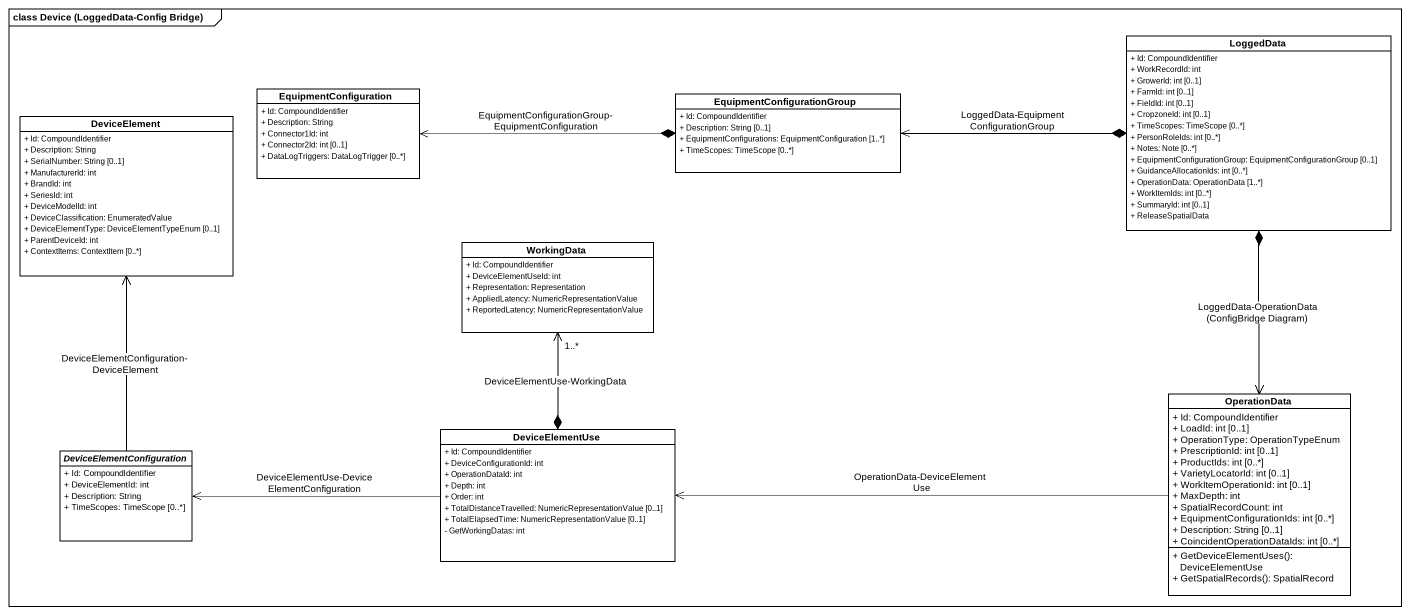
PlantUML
@startuml
mainframe class Device (LoggedData-Config Bridge)
hide circle
hide empty members
skinparam classAttributeIconSize 0
class LoggedData {
  + Id: CompoundIdentifier
  + WorkRecordId: int
  + GrowerId: int [0..1]
  + FarmId: int [0..1]
  + FieldId: int [0..1]
  + CropzoneId: int [0..1]
  + TimeScopes: TimeScope [0..*]
  + PersonRoleIds: int [0..*]
  + Notes: Note [0..*]
  + EquipmentConfigurationGroup: EquipmentConfigurationGroup [0..1]
  + GuidanceAllocationIds: int [0..*]
  + OperationData: OperationData [1..*]
  + WorkItemIds: int [0..*]
  + SummaryId: int [0..1]
  + ReleaseSpatialData
}
class EquipmentConfiguration {
  + Id: CompoundIdentifier
  + Description: String
  + Connector1Id: int
  + Connector2Id: int [0..1]
  + DataLogTriggers: DataLogTrigger [0..*]
}
class EquipmentConfigurationGroup {
  + Id: CompoundIdentifier
  + Description: String [0..1]
  + EquipmentConfigurations: EquipmentConfiguration [1..*]
  + TimeScopes: TimeScope [0..*]
}
class DeviceElement {
  + Id: CompoundIdentifier
  + Description: String
  + SerialNumber: String [0..1]
  + ManufacturerId: int
  + BrandId: int
  + SeriesId: int
  + DeviceModelId: int
  + DeviceClassification: EnumeratedValue
  + DeviceElementType: DeviceElementTypeEnum [0..1]
  + ParentDeviceId: int
  + ContextItems: ContextItem [0..*]
}
class WorkingData {
  + Id: CompoundIdentifier
  + DeviceElementUseId: int
  + Representation: Representation
  + AppliedLatency: NumericRepresentationValue
  + ReportedLatency: NumericRepresentationValue
}
class OperationData {
  + Id: CompoundIdentifier
  + LoadId: int [0..1]
  + OperationType: OperationTypeEnum
  + PrescriptionId: int [0..1]
  + ProductIds: int [0..*]
  + VarietyLocatorId: int [0..1]
  + WorkItemOperationId: int [0..1]
  + MaxDepth: int
  + SpatialRecordCount: int
  + EquipmentConfigurationIds: int [0..*]
  + Description: String [0..1]
  + CoincidentOperationDataIds: int [0..*]
  + GetDeviceElementUses(): DeviceElementUse
  + GetSpatialRecords(): SpatialRecord
}
abstract class DeviceElementConfiguration {
  + Id: CompoundIdentifier
  + DeviceElementId: int
  + Description: String
  + TimeScopes: TimeScope [0..*]
}
class DeviceElementUse {
  + Id: CompoundIdentifier
  + DeviceConfigurationId: int
  + OperationDataId: int
  + Depth: int
  + Order: int
  + TotalDistanceTravelled: NumericRepresentationValue [0..1]
  + TotalElapsedTime: NumericRepresentationValue [0..1]
  - GetWorkingDatas: int
}
EquipmentConfiguration <-right-* EquipmentConfigurationGroup : EquipmentConfigurationGroup-EquipmentConfiguration
EquipmentConfigurationGroup <-right-* LoggedData : LoggedData-EquipmentConfigurationGroup
DeviceElement <-- DeviceElementConfiguration : DeviceElementConfiguration-DeviceElement
WorkingData "1..*" <--* DeviceElementUse : DeviceElementUse-WorkingData
OperationData <-up-* LoggedData : LoggedData-OperationData (ConfigBridge Diagram)
DeviceElementConfiguration <-right- DeviceElementUse : DeviceElementUse-DeviceElementConfiguration
DeviceElementUse <-right- OperationData : OperationData-DeviceElementUse
@enduml
